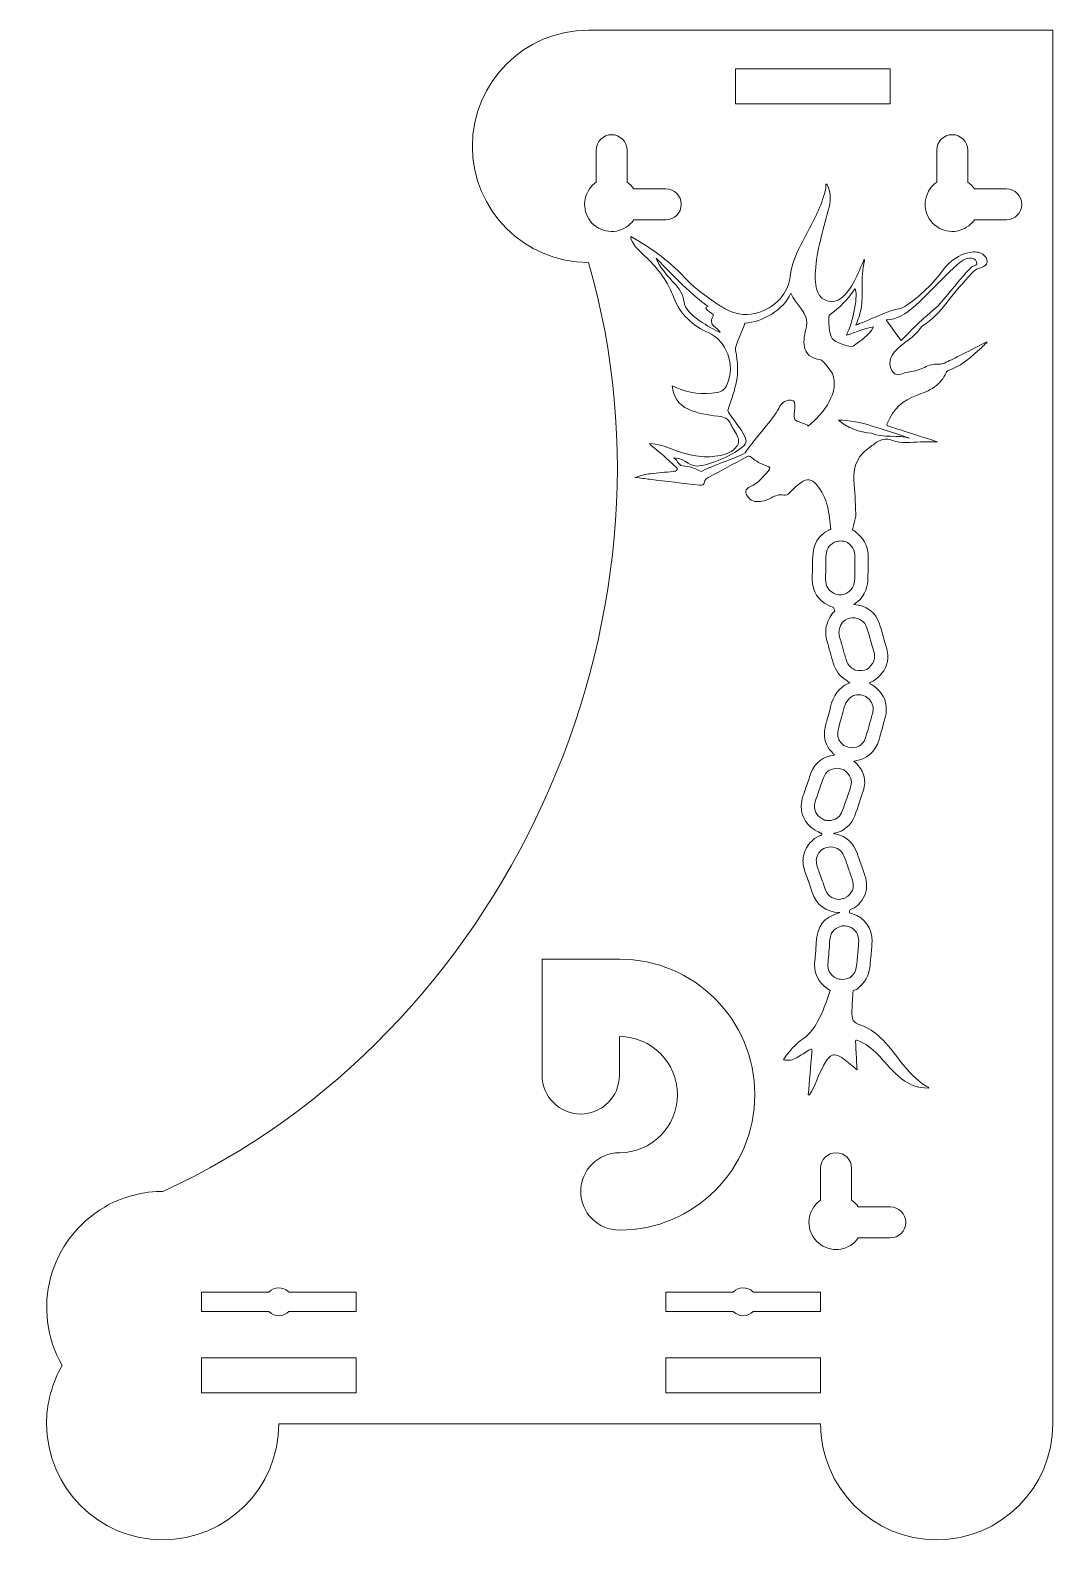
# Model space of a CAD drawing. Header units: inches. Extents: x 239 to 371, y 306 to 500.
import ezdxf

# ---------------------------------------------------------------- set-up
doc = ezdxf.new("R2010")
doc.units = ezdxf.units.IN
doc.header["$MEASUREMENT"] = 0

# ---------------------------------------------------------------- blocks, each defined once
blk = doc.blocks.new('block 2')
at = {"color": 1, "lineweight": 9, "true_color": 0xff0000}
blk.add_open_spline([(370.72, 321.25), (370.72, 313), (364.03, 306.32), (355.78, 306.32), (347.54, 306.32), (340.85, 313), (340.85, 321.25), (340.85, 321.25), (340.85, 321.25), (340.85, 321.25)], degree=3, knots=[0, 0, 0, 0, 1, 1, 1, 2, 2, 2, 3, 3, 3, 3], dxfattribs=at)
blk = doc.blocks.new('block 3')
at = {"color": 1, "lineweight": 9, "true_color": 0xff0000}
blk.add_lwpolyline([(340.85, 321.25), (271.17, 321.25)], dxfattribs=at)
blk = doc.blocks.new('block 4')
at = {"color": 1, "lineweight": 9, "true_color": 0xff0000}
blk.add_open_spline([(271.17, 321.25), (271.17, 313), (264.48, 306.32), (256.24, 306.32), (247.99, 306.32), (241.3, 313), (241.3, 321.25), (241.18, 323.42), (242.11, 326.89), (243.31, 328.72)], degree=3, knots=[0, 0, 0, 0, 1, 1, 1, 2, 2, 2, 3, 3, 3, 3], dxfattribs=at)
blk = doc.blocks.new('block 5')
at = {"color": 1, "lineweight": 9, "true_color": 0xff0000}
blk.add_open_spline([(243.31, 328.72), (239.18, 335.86), (241.63, 344.99), (248.77, 349.11), (250.59, 350.3), (254.06, 351.23), (256.24, 351.11)], degree=3, knots=[0, 0, 0, 0, 1, 1, 1, 2, 2, 2, 2], dxfattribs=at)
blk = doc.blocks.new('block 6')
at = {"color": 1, "lineweight": 9, "true_color": 0xff0000}
blk.add_open_spline([(310.99, 470.57), (324.47, 424.26), (300.12, 371.13), (256.24, 351.11)], degree=3, dxfattribs=at)
blk = doc.blocks.new('block 7')
at = {"color": 1, "lineweight": 9, "true_color": 0xff0000}
blk.add_open_spline([(310.99, 470.57), (302.74, 470.57), (296.06, 477.26), (296.06, 485.5), (296.06, 493.75), (302.74, 500.44), (310.99, 500.44), (310.99, 500.44), (310.99, 500.44), (310.99, 500.44)], degree=3, knots=[0, 0, 0, 0, 1, 1, 1, 2, 2, 2, 3, 3, 3, 3], dxfattribs=at)
blk = doc.blocks.new('block 8')
at = {"color": 1, "lineweight": 9, "true_color": 0xff0000}
blk.add_lwpolyline([(370.72, 500.44), (310.99, 500.44)], dxfattribs=at)
blk = doc.blocks.new('block 9')
at = {"color": 1, "lineweight": 9, "true_color": 0xff0000}
blk.add_lwpolyline([(370.72, 321.25), (370.72, 500.44)], dxfattribs=at)
blk = doc.blocks.new('block 10')
at = {"color": 1, "lineweight": 9, "true_color": 0xff0000}
blk.add_open_spline([(314.97, 346.14), (312.22, 346.14), (309.99, 348.37), (309.99, 351.11), (309.99, 353.86), (312.22, 356.09), (314.97, 356.09), (314.97, 356.09), (314.97, 356.09), (314.97, 356.09)], degree=3, knots=[0, 0, 0, 0, 1, 1, 1, 2, 2, 2, 3, 3, 3, 3], dxfattribs=at)
blk = doc.blocks.new('block 11')
at = {"color": 1, "lineweight": 9, "true_color": 0xff0000}
blk.add_open_spline([(314.97, 380.98), (324.59, 380.98), (332.39, 373.18), (332.39, 363.56), (332.39, 353.94), (324.59, 346.14), (314.97, 346.14), (314.97, 346.14), (314.97, 346.14), (314.97, 346.14)], degree=3, knots=[0, 0, 0, 0, 1, 1, 1, 2, 2, 2, 3, 3, 3, 3], dxfattribs=at)
blk = doc.blocks.new('block 12')
at = {"color": 1, "lineweight": 9, "true_color": 0xff0000}
blk.add_lwpolyline([(314.97, 380.98), (305.02, 380.98)], dxfattribs=at)
blk = doc.blocks.new('block 13')
at = {"color": 1, "lineweight": 9, "true_color": 0xff0000}
blk.add_lwpolyline([(305.02, 380.98), (305.02, 366.05)], dxfattribs=at)
blk = doc.blocks.new('block 14')
at = {"color": 1, "lineweight": 9, "true_color": 0xff0000}
blk.add_open_spline([(314.97, 366.05), (314.97, 363.3), (312.74, 361.07), (309.99, 361.07), (307.24, 361.07), (305.02, 363.3), (305.02, 366.05), (305.02, 366.05), (305.02, 366.05), (305.02, 366.05)], degree=3, knots=[0, 0, 0, 0, 1, 1, 1, 2, 2, 2, 3, 3, 3, 3], dxfattribs=at)
blk = doc.blocks.new('block 15')
at = {"color": 1, "lineweight": 9, "true_color": 0xff0000}
blk.add_lwpolyline([(314.97, 371.02), (314.97, 366.05)], dxfattribs=at)
blk = doc.blocks.new('block 16')
at = {"color": 1, "lineweight": 9, "true_color": 0xff0000}
blk.add_open_spline([(314.97, 371.02), (319.09, 371.02), (322.44, 367.68), (322.44, 363.56), (322.44, 359.43), (319.09, 356.09), (314.97, 356.09), (314.97, 356.09), (314.97, 356.09), (314.97, 356.09)], degree=3, knots=[0, 0, 0, 0, 1, 1, 1, 2, 2, 2, 3, 3, 3, 3], dxfattribs=at)
blk = doc.blocks.new('block 17')
at = {"color": 1, "lineweight": 9, "true_color": 0xff0000}
blk.add_lwpolyline([(281.12, 329.71), (261.21, 329.71)], dxfattribs=at)
blk = doc.blocks.new('block 18')
at = {"color": 1, "lineweight": 9, "true_color": 0xff0000}
blk.add_lwpolyline([(261.21, 329.71), (261.21, 325.23)], dxfattribs=at)
blk = doc.blocks.new('block 19')
at = {"color": 1, "lineweight": 9, "true_color": 0xff0000}
blk.add_lwpolyline([(281.12, 325.23), (261.21, 325.23)], dxfattribs=at)
blk = doc.blocks.new('block 20')
at = {"color": 1, "lineweight": 9, "true_color": 0xff0000}
blk.add_lwpolyline([(281.12, 329.71), (281.12, 325.23)], dxfattribs=at)
blk = doc.blocks.new('block 21')
at = {"color": 1, "lineweight": 9, "true_color": 0xff0000}
blk.add_open_spline([(344.83, 349.99), (345.11, 349.81), (345.53, 349.4), (345.7, 349.12)], degree=3, dxfattribs=at)
blk = doc.blocks.new('block 22')
at = {"color": 1, "lineweight": 9, "true_color": 0xff0000}
blk.add_lwpolyline([(344.83, 349.99), (344.83, 354.1)], dxfattribs=at)
blk = doc.blocks.new('block 23')
at = {"color": 1, "lineweight": 9, "true_color": 0xff0000}
blk.add_open_spline([(340.85, 354.1), (340.85, 355.2), (341.74, 356.09), (342.84, 356.09), (343.94, 356.09), (344.83, 355.2), (344.83, 354.1), (344.83, 354.1), (344.83, 354.1), (344.83, 354.1)], degree=3, knots=[0, 0, 0, 0, 1, 1, 1, 2, 2, 2, 3, 3, 3, 3], dxfattribs=at)
blk = doc.blocks.new('block 24')
at = {"color": 1, "lineweight": 9, "true_color": 0xff0000}
blk.add_lwpolyline([(340.85, 349.99), (340.85, 354.1)], dxfattribs=at)
blk = doc.blocks.new('block 25')
at = {"color": 1, "lineweight": 9, "true_color": 0xff0000}
blk.add_open_spline([(345.7, 345.14), (344.6, 343.56), (342.43, 343.17), (340.85, 344.27), (339.27, 345.37), (338.88, 347.54), (339.98, 349.12), (340.16, 349.4), (340.57, 349.81), (340.85, 349.99)], degree=3, knots=[0, 0, 0, 0, 1, 1, 1, 2, 2, 2, 3, 3, 3, 3], dxfattribs=at)
blk = doc.blocks.new('block 26')
at = {"color": 1, "lineweight": 9, "true_color": 0xff0000}
blk.add_lwpolyline([(345.7, 345.14), (349.81, 345.14)], dxfattribs=at)
blk = doc.blocks.new('block 27')
at = {"color": 1, "lineweight": 9, "true_color": 0xff0000}
blk.add_open_spline([(349.81, 349.12), (350.91, 349.12), (351.8, 348.23), (351.8, 347.13), (351.8, 346.03), (350.91, 345.14), (349.81, 345.14), (349.81, 345.14), (349.81, 345.14), (349.81, 345.14)], degree=3, knots=[0, 0, 0, 0, 1, 1, 1, 2, 2, 2, 3, 3, 3, 3], dxfattribs=at)
blk = doc.blocks.new('block 28')
at = {"color": 1, "lineweight": 9, "true_color": 0xff0000}
blk.add_lwpolyline([(345.7, 349.12), (349.81, 349.12)], dxfattribs=at)
blk = doc.blocks.new('block 29')
at = {"color": 1, "lineweight": 9, "true_color": 0xff0000}
blk.add_lwpolyline([(311.98, 480.9), (311.98, 485.01)], dxfattribs=at)
blk = doc.blocks.new('block 30')
at = {"color": 1, "lineweight": 9, "true_color": 0xff0000}
blk.add_open_spline([(316.83, 476.05), (315.73, 474.47), (313.56, 474.08), (311.98, 475.18), (310.4, 476.28), (310.02, 478.45), (311.12, 480.03), (311.29, 480.31), (311.7, 480.72), (311.98, 480.9)], degree=3, knots=[0, 0, 0, 0, 1, 1, 1, 2, 2, 2, 3, 3, 3, 3], dxfattribs=at)
blk = doc.blocks.new('block 31')
at = {"color": 1, "lineweight": 9, "true_color": 0xff0000}
blk.add_lwpolyline([(316.83, 476.05), (320.94, 476.05)], dxfattribs=at)
blk = doc.blocks.new('block 32')
at = {"color": 1, "lineweight": 9, "true_color": 0xff0000}
blk.add_open_spline([(320.94, 480.03), (322.04, 480.03), (322.93, 479.14), (322.93, 478.04), (322.93, 476.94), (322.04, 476.05), (320.94, 476.05), (320.94, 476.05), (320.94, 476.05), (320.94, 476.05)], degree=3, knots=[0, 0, 0, 0, 1, 1, 1, 2, 2, 2, 3, 3, 3, 3], dxfattribs=at)
blk = doc.blocks.new('block 33')
at = {"color": 1, "lineweight": 9, "true_color": 0xff0000}
blk.add_lwpolyline([(316.83, 480.03), (320.94, 480.03)], dxfattribs=at)
blk = doc.blocks.new('block 34')
at = {"color": 1, "lineweight": 9, "true_color": 0xff0000}
blk.add_open_spline([(315.96, 480.9), (316.25, 480.72), (316.66, 480.31), (316.83, 480.03)], degree=3, dxfattribs=at)
blk = doc.blocks.new('block 35')
at = {"color": 1, "lineweight": 9, "true_color": 0xff0000}
blk.add_lwpolyline([(315.96, 480.9), (315.96, 485.01)], dxfattribs=at)
blk = doc.blocks.new('block 36')
at = {"color": 1, "lineweight": 9, "true_color": 0xff0000}
blk.add_open_spline([(311.98, 485.01), (311.98, 486.1), (312.88, 487), (313.97, 487), (315.07, 487), (315.96, 486.1), (315.96, 485.01), (315.96, 485.01), (315.96, 485.01), (315.96, 485.01)], degree=3, knots=[0, 0, 0, 0, 1, 1, 1, 2, 2, 2, 3, 3, 3, 3], dxfattribs=at)
blk = doc.blocks.new('block 37')
at = {"color": 1, "lineweight": 9, "true_color": 0xff0000}
blk.add_open_spline([(364.74, 480.03), (365.84, 480.03), (366.73, 479.14), (366.73, 478.04), (366.73, 476.94), (365.84, 476.05), (364.74, 476.05), (364.74, 476.05), (364.74, 476.05), (364.74, 476.05)], degree=3, knots=[0, 0, 0, 0, 1, 1, 1, 2, 2, 2, 3, 3, 3, 3], dxfattribs=at)
blk = doc.blocks.new('block 38')
at = {"color": 1, "lineweight": 9, "true_color": 0xff0000}
blk.add_lwpolyline([(360.63, 480.03), (364.74, 480.03)], dxfattribs=at)
blk = doc.blocks.new('block 39')
at = {"color": 1, "lineweight": 9, "true_color": 0xff0000}
blk.add_open_spline([(359.77, 480.9), (360.05, 480.72), (360.46, 480.31), (360.63, 480.03)], degree=3, dxfattribs=at)
blk = doc.blocks.new('block 40')
at = {"color": 1, "lineweight": 9, "true_color": 0xff0000}
blk.add_lwpolyline([(359.77, 480.9), (359.77, 485.01)], dxfattribs=at)
blk = doc.blocks.new('block 41')
at = {"color": 1, "lineweight": 9, "true_color": 0xff0000}
blk.add_open_spline([(355.78, 485.01), (355.78, 486.1), (356.68, 487), (357.78, 487), (358.88, 487), (359.77, 486.1), (359.77, 485.01), (359.77, 485.01), (359.77, 485.01), (359.77, 485.01)], degree=3, knots=[0, 0, 0, 0, 1, 1, 1, 2, 2, 2, 3, 3, 3, 3], dxfattribs=at)
blk = doc.blocks.new('block 42')
at = {"color": 1, "lineweight": 9, "true_color": 0xff0000}
blk.add_lwpolyline([(355.78, 480.9), (355.78, 485.01)], dxfattribs=at)
blk = doc.blocks.new('block 43')
at = {"color": 1, "lineweight": 9, "true_color": 0xff0000}
blk.add_open_spline([(360.63, 476.05), (359.54, 474.47), (357.36, 474.08), (355.78, 475.18), (354.21, 476.28), (353.82, 478.45), (354.92, 480.03), (355.09, 480.31), (355.5, 480.72), (355.78, 480.9)], degree=3, knots=[0, 0, 0, 0, 1, 1, 1, 2, 2, 2, 3, 3, 3, 3], dxfattribs=at)
blk = doc.blocks.new('block 44')
at = {"color": 1, "lineweight": 9, "true_color": 0xff0000}
blk.add_lwpolyline([(360.63, 476.05), (364.74, 476.05)], dxfattribs=at)
blk = doc.blocks.new('block 45')
at = {"color": 1, "lineweight": 9, "true_color": 0xff0000}
blk.add_lwpolyline([(349.81, 495.46), (329.9, 495.46)], dxfattribs=at)
blk = doc.blocks.new('block 46')
at = {"color": 1, "lineweight": 9, "true_color": 0xff0000}
blk.add_lwpolyline([(329.9, 495.46), (329.9, 490.98)], dxfattribs=at)
blk = doc.blocks.new('block 47')
at = {"color": 1, "lineweight": 9, "true_color": 0xff0000}
blk.add_lwpolyline([(349.81, 490.98), (329.9, 490.98)], dxfattribs=at)
blk = doc.blocks.new('block 48')
at = {"color": 1, "lineweight": 9, "true_color": 0xff0000}
blk.add_lwpolyline([(349.81, 495.46), (349.81, 490.98)], dxfattribs=at)
blk = doc.blocks.new('block 49')
at = {"color": 1, "lineweight": 9, "true_color": 0xff0000}
blk.add_open_spline([(269.88, 338.17), (270.57, 338.88), (271.7, 338.91), (272.41, 338.22), (272.42, 338.21), (272.45, 338.18), (272.46, 338.17)], degree=3, knots=[0, 0, 0, 0, 1, 1, 1, 2, 2, 2, 2], dxfattribs=at)
blk = doc.blocks.new('block 50')
at = {"color": 1, "lineweight": 9, "true_color": 0xff0000}
blk.add_lwpolyline([(269.88, 338.17), (261.21, 338.17)], dxfattribs=at)
blk = doc.blocks.new('block 51')
at = {"color": 1, "lineweight": 9, "true_color": 0xff0000}
blk.add_lwpolyline([(261.21, 338.17), (261.21, 335.68)], dxfattribs=at)
blk = doc.blocks.new('block 52')
at = {"color": 1, "lineweight": 9, "true_color": 0xff0000}
blk.add_lwpolyline([(269.88, 335.68), (261.21, 335.68)], dxfattribs=at)
blk = doc.blocks.new('block 53')
at = {"color": 1, "lineweight": 9, "true_color": 0xff0000}
blk.add_open_spline([(272.46, 335.68), (271.77, 334.97), (270.64, 334.95), (269.92, 335.64), (269.91, 335.65), (269.89, 335.67), (269.88, 335.68)], degree=3, knots=[0, 0, 0, 0, 1, 1, 1, 2, 2, 2, 2], dxfattribs=at)
blk = doc.blocks.new('block 54')
at = {"color": 1, "lineweight": 9, "true_color": 0xff0000}
blk.add_lwpolyline([(281.12, 335.68), (272.46, 335.68)], dxfattribs=at)
blk = doc.blocks.new('block 55')
at = {"color": 1, "lineweight": 9, "true_color": 0xff0000}
blk.add_lwpolyline([(281.12, 338.17), (281.12, 335.68)], dxfattribs=at)
blk = doc.blocks.new('block 56')
at = {"color": 1, "lineweight": 9, "true_color": 0xff0000}
blk.add_lwpolyline([(281.12, 338.17), (272.46, 338.17)], dxfattribs=at)
blk = doc.blocks.new('block 57')
at = {"color": 1, "lineweight": 9, "true_color": 0xff0000}
blk.add_open_spline([(329.61, 338.17), (330.29, 338.88), (331.43, 338.91), (332.14, 338.22), (332.15, 338.21), (332.18, 338.18), (332.19, 338.17)], degree=3, knots=[0, 0, 0, 0, 1, 1, 1, 2, 2, 2, 2], dxfattribs=at)
blk = doc.blocks.new('block 58')
at = {"color": 1, "lineweight": 9, "true_color": 0xff0000}
blk.add_lwpolyline([(329.61, 338.17), (320.94, 338.17)], dxfattribs=at)
blk = doc.blocks.new('block 59')
at = {"color": 1, "lineweight": 9, "true_color": 0xff0000}
blk.add_lwpolyline([(320.94, 338.17), (320.94, 335.68)], dxfattribs=at)
blk = doc.blocks.new('block 60')
at = {"color": 1, "lineweight": 9, "true_color": 0xff0000}
blk.add_lwpolyline([(329.61, 335.68), (320.94, 335.68)], dxfattribs=at)
blk = doc.blocks.new('block 61')
at = {"color": 1, "lineweight": 9, "true_color": 0xff0000}
blk.add_open_spline([(332.19, 335.68), (331.5, 334.97), (330.37, 334.95), (329.65, 335.64), (329.64, 335.65), (329.62, 335.67), (329.61, 335.68)], degree=3, knots=[0, 0, 0, 0, 1, 1, 1, 2, 2, 2, 2], dxfattribs=at)
blk = doc.blocks.new('block 62')
at = {"color": 1, "lineweight": 9, "true_color": 0xff0000}
blk.add_lwpolyline([(340.85, 335.68), (332.19, 335.68)], dxfattribs=at)
blk = doc.blocks.new('block 63')
at = {"color": 1, "lineweight": 9, "true_color": 0xff0000}
blk.add_lwpolyline([(340.85, 338.17), (340.85, 335.68)], dxfattribs=at)
blk = doc.blocks.new('block 64')
at = {"color": 1, "lineweight": 9, "true_color": 0xff0000}
blk.add_lwpolyline([(340.85, 338.17), (332.19, 338.17)], dxfattribs=at)
blk = doc.blocks.new('block 65')
at = {"color": 1, "lineweight": 9, "true_color": 0xff0000}
blk.add_lwpolyline([(340.85, 329.71), (340.85, 325.23)], dxfattribs=at)
blk = doc.blocks.new('block 66')
at = {"color": 1, "lineweight": 9, "true_color": 0xff0000}
blk.add_lwpolyline([(320.94, 329.71), (340.85, 329.71)], dxfattribs=at)
blk = doc.blocks.new('block 67')
at = {"color": 1, "lineweight": 9, "true_color": 0xff0000}
blk.add_lwpolyline([(320.94, 329.71), (320.94, 325.23)], dxfattribs=at)
blk = doc.blocks.new('block 68')
at = {"color": 1, "lineweight": 9, "true_color": 0xff0000}
blk.add_lwpolyline([(320.94, 325.23), (340.85, 325.23)], dxfattribs=at)
blk = doc.blocks.new('block 69')
at = {"color": 177, "lineweight": 9, "true_color": 0x2e3191}
for points, knots in [([(341.54, 480.63), (341.59, 480.62), (341.65, 480.62), (341.71, 480.62), (341.7, 480.6), (341.67, 480.57), (341.68, 480.55), (342.25, 479.47), (342.13, 478.37), (341.84, 477.24), (341.18, 474.67), (340.32, 472.14), (340.18, 469.46), (340.13, 468.53), (340.12, 467.6), (340.49, 466.73), (340.98, 465.52), (342.5, 465.15), (343.5, 465.98), (344.21, 466.58), (344.74, 467.31), (345.17, 468.12), (345.66, 469.05), (346.03, 470.03), (346.47, 470.99), (346.55, 470.92), (346.5, 470.87), (346.49, 470.83), (346.22, 469.69), (346.17, 468.55), (346.19, 467.39), (346.21, 466.47), (346.19, 465.54), (346.05, 464.62), (345.93, 463.93), (345.69, 463.27), (345.4, 462.52), (346.02, 462.77), (346.55, 462.97), (347.07, 463.19), (348.31, 463.72), (349.52, 464.32), (350.85, 464.59), (351.25, 464.67), (351.63, 464.84), (351.96, 465.08), (353.76, 466.34), (355.32, 467.85), (356.62, 469.62), (357.49, 470.82), (358.64, 471.6), (360.12, 471.87), (360.67, 471.97), (361.23, 471.96), (361.71, 471.62), (362.06, 471.38), (362.31, 471.06), (362.27, 470.62), (362.23, 470.21), (361.87, 470.06), (361.54, 469.93), (361.45, 469.89), (361.35, 469.86), (361.26, 469.83), (360.88, 469.72), (360.56, 469.51), (360.31, 469.21), (359.24, 467.97), (358.11, 466.79), (357.12, 465.48), (356.23, 464.29), (355.24, 463.19), (353.95, 462.41), (353.89, 462.37), (353.83, 462.32), (353.79, 462.26), (353.27, 461.42), (352.47, 460.86), (351.7, 460.28), (351.17, 459.87), (350.63, 459.46), (350.23, 458.92), (349.72, 458.22), (349.6, 457.47), (350.03, 456.68), (350.31, 456.17), (350.64, 456.03), (351.2, 456.21), (351.48, 456.29), (351.76, 456.45), (352.05, 456.47), (352.75, 456.5), (353.38, 456.73), (354.01, 456.99), (354.58, 457.23), (355.16, 457.54), (355.76, 457.49), (356.5, 457.42), (357.07, 457.76), (357.67, 458.06), (358.16, 458.29), (358.64, 458.54), (359.12, 458.78), (360.17, 459.31), (361.21, 459.84), (362.26, 460.37), (361.9, 459.93), (361.49, 459.56), (361.09, 459.19), (359.95, 458.16), (358.77, 457.17), (357.26, 456.68), (357.1, 456.63), (357.05, 456.52), (357, 456.39), (356.67, 455.64), (356.16, 455.04), (355.5, 454.56), (354.8, 454.05), (354, 453.77), (353.2, 453.48), (351.43, 452.86), (350.17, 451.67), (349.44, 449.93), (349.33, 449.68), (349.35, 449.58), (349.64, 449.5), (350.96, 449.1), (352.27, 448.67), (353.58, 448.25), (354.35, 448), (355.12, 447.76), (355.89, 447.51), (355.15, 447.47), (354.42, 447.5), (353.7, 447.49), (352.49, 447.47), (351.24, 447.27), (350.1, 447.69), (349.15, 448.04), (348.49, 447.8), (347.79, 447.25), (347.65, 447.14), (347.49, 447.04), (347.34, 446.94), (345.77, 445.9), (344.98, 444.46), (345.13, 442.57), (345.25, 441.14), (345.31, 439.7), (345.38, 438.27), (345.39, 438.04), (345.38, 437.83), (345.31, 437.6), (345.18, 437.12), (345.06, 436.64), (344.94, 436.17), (344.98, 436.15), (345.03, 436.13), (345.07, 436.11), (345.07, 436.11), (345.22, 436.05), (345.22, 436.05), (345.22, 436.05), (345.34, 435.93), (345.34, 435.93), (345.36, 435.9), (345.38, 435.88), (345.41, 435.85), (345.41, 435.85), (345.41, 435.85), (345.41, 435.85), (346.35, 435.16), (346.87, 434.25), (346.95, 433.15), (346.98, 432.77), (346.98, 432.38), (346.98, 431.86), (346.97, 431.66), (346.96, 431.46), (346.96, 431.26), (346.95, 430.88), (346.94, 430.5), (346.94, 430.12), (346.94, 430.06), (346.95, 429.99), (346.94, 429.93), (346.92, 428.47), (346.28, 427.31), (345.11, 426.58), (346.66, 426.54), (347.98, 425.56), (348.43, 424.09), (348.7, 423.25), (348.94, 422.38), (349.17, 421.55), (349.17, 421.55), (349.36, 420.89), (349.36, 420.89), (349.46, 420.54), (349.51, 420.2), (349.5, 419.85), (349.5, 419.66), (349.48, 419.47), (349.44, 419.27), (349.21, 418.01), (348.35, 417.27), (347.73, 416.81), (347.73, 416.81), (347.67, 416.77), (347.67, 416.77), (347.67, 416.77), (347.6, 416.74), (347.6, 416.74), (347.46, 416.67), (347.33, 416.61), (347.19, 416.57), (347.19, 416.51), (347.18, 416.45), (347.17, 416.39), (347.24, 416.37), (347.32, 416.34), (347.39, 416.31), (347.39, 416.31), (347.47, 416.27), (347.47, 416.27), (347.47, 416.27), (347.61, 416.17), (347.61, 416.17), (347.65, 416.13), (347.69, 416.1), (347.73, 416.07), (348.77, 415.33), (349.33, 414.27), (349.3, 413.08), (349.3, 412.76), (349.25, 412.45), (349.17, 412.12), (348.87, 410.99), (348.61, 410.08), (348.36, 409.23), (347.87, 407.57), (346.78, 406.64), (345.14, 406.46), (346.05, 405.68), (346.54, 404.7), (346.52, 403.65), (346.51, 403.3), (346.45, 402.94), (346.33, 402.59), (346.02, 401.63), (345.64, 400.52), (345.24, 399.42), (344.79, 398.21), (343.89, 397.43), (342.64, 397.17), (342.6, 397.16), (342.57, 397.16), (342.54, 397.15), (342.54, 397.13), (342.54, 397.12), (342.54, 397.1), (342.64, 397.09), (342.73, 397.07), (342.83, 397.04), (344.17, 396.78), (345.1, 395.93), (345.58, 394.51), (345.72, 394.1), (345.87, 393.69), (346.01, 393.29), (346.19, 392.78), (346.38, 392.25), (346.55, 391.73), (346.7, 391.29), (346.78, 390.85), (346.77, 390.42), (346.75, 389.52), (346.39, 388.7), (345.68, 387.97), (345.54, 387.83), (345.4, 387.73), (345.29, 387.66), (345.26, 387.64), (345.22, 387.61), (345.2, 387.59), (345.2, 387.59), (344.64, 387.35), (344.64, 387.35), (344.64, 387.35), (344.56, 387.18), (344.56, 387.18), (344.57, 387.09), (344.58, 387), (344.59, 386.9), (344.71, 386.88), (344.84, 386.85), (344.97, 386.81), (346.51, 386.32), (347.49, 384.94), (347.46, 383.29), (347.46, 383.29), (347.46, 383.25), (347.46, 383.25), (347.44, 382.58), (347.37, 381.91), (347.31, 381.26), (347.29, 381.09), (347.27, 380.91), (347.25, 380.74), (347.25, 380.74), (347.24, 380.54), (347.24, 380.54), (347.16, 379.68), (347.07, 378.61), (346.21, 377.76), (346.08, 377.64), (345.95, 377.52), (345.82, 377.4), (345.82, 377.4), (345.5, 377.09), (345.5, 377.09), (345.5, 377.09), (345.16, 376.99), (345.16, 376.99), (345.11, 376.97), (345.07, 376.95), (345.02, 376.94), (344.97, 376.08), (344.9, 375.22), (344.88, 374.35), (344.85, 373.21), (344.99, 372.82), (346.02, 372.48), (346.98, 372.17), (347.79, 371.6), (348.53, 370.91), (349.5, 370), (350.28, 368.93), (351.09, 367.88), (352.08, 366.63), (353.12, 365.42), (354.52, 364.59), (354.6, 364.54), (354.75, 364.54), (354.76, 364.39), (353.23, 364.39), (351.93, 364.95), (350.81, 365.96), (349.86, 366.82), (349.07, 367.84), (348.17, 368.75), (347.43, 369.49), (346.63, 370.14), (345.64, 370.53), (345.38, 370.64), (345.32, 370.58), (345.34, 370.31), (345.37, 369.99), (345.38, 369.66), (345.39, 369.34), (345.44, 368.5), (345.49, 367.66), (345.54, 366.74), (345.34, 366.91), (345.21, 367.01), (345.08, 367.12), (344.51, 367.6), (343.97, 368.1), (343.32, 368.46), (342.65, 368.84), (342.22, 368.75), (341.76, 368.15), (341.57, 367.89), (341.4, 367.61), (341.24, 367.32), (340.54, 366.1), (340.16, 364.72), (339.44, 363.52), (339.38, 363.52), (339.32, 363.52), (339.26, 363.52), (339.42, 365.36), (339.57, 367.2), (339.71, 369.05), (339.72, 369.16), (339.81, 369.32), (339.68, 369.39), (339.56, 369.46), (339.44, 369.34), (339.33, 369.28), (338.81, 368.95), (338.3, 368.61), (337.78, 368.3), (337.26, 367.99), (336.7, 367.91), (336.08, 368.04), (336.75, 369.16), (337.62, 370.06), (338.65, 370.79), (339.45, 371.36), (340.02, 372.1), (340.47, 372.95), (341.16, 374.23), (341.65, 375.58), (342.06, 376.96), (342.06, 376.96), (342.1, 376.97), (342.1, 376.97), (342.1, 376.97), (341.72, 377.17), (341.72, 377.17), (341.69, 377.2), (341.66, 377.23), (341.63, 377.26), (341.61, 377.27), (341.59, 377.29), (341.58, 377.31), (340.58, 378.04), (340.06, 379.06), (340.08, 380.25), (340.08, 380.31), (340.08, 380.37), (340.08, 380.43), (340.11, 380.85), (340.15, 381.28), (340.19, 381.68), (340.23, 382.16), (340.27, 382.65), (340.29, 383.13), (340.4, 385.23), (341.25, 386.33), (343.22, 386.93), (343.22, 386.93), (343.33, 386.96), (343.33, 386.96), (343.33, 386.96), (343.28, 386.96), (343.28, 386.96), (341.45, 387.05), (340.32, 387.92), (339.73, 389.67), (339.47, 390.43), (339.24, 391.09), (339.02, 391.69), (338.8, 392.27), (338.57, 392.94), (338.58, 393.68), (338.59, 393.86), (338.61, 394.04), (338.64, 394.21), (338.83, 395.26), (339.43, 396.1), (340.44, 396.72), (340.44, 396.72), (340.52, 396.77), (340.52, 396.77), (340.52, 396.77), (340.61, 396.8), (340.61, 396.8), (340.72, 396.84), (340.84, 396.89), (340.98, 396.92), (340.99, 397.01), (341, 397.09), (341, 397.17), (341, 397.17), (340.83, 397.18), (340.83, 397.18), (340.83, 397.18), (340.65, 397.29), (340.65, 397.29), (340.63, 397.3), (340.6, 397.32), (340.57, 397.34), (340.56, 397.34), (340.55, 397.35), (340.55, 397.36), (339.15, 397.99), (338.33, 399.23), (338.36, 400.69), (338.37, 401.1), (338.44, 401.52), (338.58, 401.94), (338.71, 402.3), (338.84, 402.67), (338.96, 403.04), (339.17, 403.64), (339.38, 404.26), (339.6, 404.88), (340.08, 406.22), (341.23, 407.1), (342.64, 407.22), (342.62, 407.24), (342.6, 407.26), (342.58, 407.28), (342.54, 407.33), (342.5, 407.38), (342.45, 407.43), (341.7, 408.15), (341.32, 409.01), (341.34, 409.98), (341.34, 410.16), (341.36, 410.35), (341.39, 410.53), (341.49, 411.12), (341.65, 411.68), (341.81, 412.22), (341.93, 412.62), (342.04, 413.01), (342.13, 413.41), (342.44, 414.87), (343.18, 415.86), (344.38, 416.44), (344.38, 416.44), (344.48, 416.48), (344.48, 416.48), (344.54, 416.5), (344.6, 416.51), (344.66, 416.53), (344.66, 416.53), (344.52, 416.55), (344.52, 416.55), (344.52, 416.55), (344.36, 416.69), (344.36, 416.69), (344.32, 416.72), (344.28, 416.75), (344.25, 416.79), (344.23, 416.8), (344.22, 416.81), (344.21, 416.82), (343.34, 417.3), (342.76, 418.06), (342.48, 419.07), (342.41, 419.32), (342.33, 419.57), (342.26, 419.81), (342.13, 420.27), (341.99, 420.74), (341.86, 421.22), (341.83, 421.33), (341.8, 421.45), (341.76, 421.57), (341.67, 421.88), (341.56, 422.23), (341.52, 422.63), (341.5, 422.77), (341.5, 422.92), (341.5, 423.06), (341.52, 424.05), (341.96, 424.84), (342.29, 425.35), (342.29, 425.35), (342.36, 425.46), (342.36, 425.46), (342.36, 425.46), (342.46, 425.54), (342.46, 425.54), (342.53, 425.59), (342.6, 425.65), (342.67, 425.71), (342.61, 425.88), (342.55, 426.05), (342.5, 426.22), (342.27, 426.28), (342.06, 426.37), (341.84, 426.48), (340.51, 427.11), (339.8, 428.25), (339.78, 429.78), (339.78, 430.07), (339.78, 430.37), (339.79, 430.74), (339.79, 430.98), (339.8, 431.22), (339.81, 431.46), (339.82, 431.86), (339.82, 432.25), (339.83, 432.65), (339.83, 432.65), (339.83, 432.72), (339.83, 432.72), (339.86, 434.29), (340.57, 435.48), (341.9, 436.15), (341.9, 436.15), (341.96, 436.17), (341.96, 436.17), (342.03, 436.2), (342.1, 436.23), (342.17, 436.25), (342.06, 437.25), (341.97, 438.24), (341.73, 439.22), (341.48, 440.26), (341.01, 441.19), (340.32, 442), (339.7, 442.73), (339.1, 442.81), (338.33, 442.29), (338.1, 442.13), (337.89, 441.93), (337.68, 441.74), (337.38, 441.48), (337.1, 441.19), (336.81, 440.92), (336.62, 440.74), (336.38, 440.6), (336.12, 440.65), (335.53, 440.78), (335.03, 440.57), (334.53, 440.32), (334.13, 440.12), (333.74, 439.93), (333.29, 439.86), (332.66, 439.75), (332.04, 439.79), (331.57, 440.33), (331.04, 440.92), (331.1, 441.44), (331.82, 441.74), (332.81, 442.17), (333.44, 442.97), (334.1, 443.74), (334.42, 444.11), (334.38, 444.24), (333.91, 444.4), (333.2, 444.66), (332.52, 444.99), (331.97, 445.51), (331.74, 445.73), (331.58, 445.7), (331.35, 445.57), (329.7, 444.68), (328.05, 443.79), (326.39, 442.92), (326.13, 442.78), (325.95, 442.62), (325.9, 442.33), (325.85, 441.98), (325.65, 441.87), (325.3, 441.92), (323.17, 442.18), (321.04, 442.43), (318.9, 442.69), (318.3, 442.76), (317.7, 442.84), (316.97, 442.93), (317.7, 443.19), (318.31, 443.33), (318.95, 443.4), (319.92, 443.51), (320.9, 443.59), (321.88, 443.7), (322.07, 443.72), (322.31, 443.74), (322.39, 443.94), (322.47, 444.14), (322.23, 444.25), (322.11, 444.37), (321.17, 445.35), (320.09, 446.16), (319.07, 447.05), (319, 447.12), (318.87, 447.16), (318.88, 447.29), (319.89, 447.22), (320.84, 446.93), (321.76, 446.56), (323.53, 445.85), (325.34, 445.42), (327.26, 445.64), (328.25, 445.76), (329.18, 446), (329.92, 446.74), (330.31, 447.12), (330.39, 447.56), (330.22, 448.07), (330.01, 448.68), (329.55, 449.16), (329.31, 449.75), (328.98, 450.54), (328.41, 450.72), (327.64, 450.8), (326.34, 450.93), (325.05, 451.16), (323.84, 451.69), (322.53, 452.25), (321.94, 453.31), (321.74, 454.7), (321.9, 454.62), (322.01, 454.57), (322.13, 454.52), (323.87, 453.78), (325.67, 453.5), (327.55, 453.85), (328.16, 453.96), (328.58, 454.31), (328.84, 454.9), (329.96, 457.42), (328.7, 460.52), (326.47, 461.51), (324.42, 462.42), (322.8, 463.87), (321.98, 466.02), (321.22, 468.04), (319.99, 469.73), (318.46, 471.2), (317.68, 471.94), (316.82, 472.58), (316.44, 473.64), (316.44, 473.72), (316.44, 473.81), (316.45, 473.89), (319.17, 472.37), (321.64, 470.55), (323.76, 468.22), (324.78, 467.11), (326.1, 466.29), (327.32, 465.38), (327.77, 465.05), (328.26, 464.79), (328.74, 464.52), (331.58, 462.99), (334.56, 464.45), (335.91, 466.24), (336.47, 467), (336.82, 467.8), (336.93, 468.76), (337.11, 470.39), (337.81, 471.86), (338.55, 473.31), (339.45, 475.08), (340.49, 476.78), (341.11, 478.68), (341.32, 479.32), (341.54, 479.95), (341.54, 480.63)], [0, 0, 0, 0, 1, 1, 1, 2, 2, 2, 3, 3, 3, 4, 4, 4, 5, 5, 5, 6, 6, 6, 7, 7, 7, 8, 8, 8, 9, 9, 9, 10, 10, 10, 11, 11, 11, 12, 12, 12, 13, 13, 13, 14, 14, 14, 15, 15, 15, 16, 16, 16, 17, 17, 17, 18, 18, 18, 19, 19, 19, 20, 20, 20, 21, 21, 21, 22, 22, 22, 23, 23, 23, 24, 24, 24, 25, 25, 25, 26, 26, 26, 27, 27, 27, 28, 28, 28, 29, 29, 29, 30, 30, 30, 31, 31, 31, 32, 32, 32, 33, 33, 33, 34, 34, 34, 35, 35, 35, 36, 36, 36, 37, 37, 37, 38, 38, 38, 39, 39, 39, 40, 40, 40, 41, 41, 41, 42, 42, 42, 43, 43, 43, 44, 44, 44, 45, 45, 45, 46, 46, 46, 47, 47, 47, 48, 48, 48, 49, 49, 49, 50, 50, 50, 51, 51, 51, 52, 52, 52, 53, 53, 53, 54, 54, 54, 55, 55, 55, 56, 56, 56, 57, 57, 57, 58, 58, 58, 59, 59, 59, 60, 60, 60, 61, 61, 61, 62, 62, 62, 63, 63, 63, 64, 64, 64, 65, 65, 65, 66, 66, 66, 67, 67, 67, 68, 68, 68, 69, 69, 69, 70, 70, 70, 71, 71, 71, 72, 72, 72, 73, 73, 73, 74, 74, 74, 75, 75, 75, 76, 76, 76, 77, 77, 77, 78, 78, 78, 79, 79, 79, 80, 80, 80, 81, 81, 81, 82, 82, 82, 83, 83, 83, 84, 84, 84, 85, 85, 85, 86, 86, 86, 87, 87, 87, 88, 88, 88, 89, 89, 89, 90, 90, 90, 91, 91, 91, 92, 92, 92, 93, 93, 93, 94, 94, 94, 95, 95, 95, 96, 96, 96, 97, 97, 97, 98, 98, 98, 99, 99, 99, 100, 100, 100, 101, 101, 101, 102, 102, 102, 103, 103, 103, 104, 104, 104, 105, 105, 105, 106, 106, 106, 107, 107, 107, 108, 108, 108, 109, 109, 109, 110, 110, 110, 111, 111, 111, 112, 112, 112, 113, 113, 113, 114, 114, 114, 115, 115, 115, 116, 116, 116, 117, 117, 117, 118, 118, 118, 119, 119, 119, 120, 120, 120, 121, 121, 121, 122, 122, 122, 123, 123, 123, 124, 124, 124, 125, 125, 125, 126, 126, 126, 127, 127, 127, 128, 128, 128, 129, 129, 129, 130, 130, 130, 131, 131, 131, 132, 132, 132, 133, 133, 133, 134, 134, 134, 135, 135, 135, 136, 136, 136, 137, 137, 137, 138, 138, 138, 139, 139, 139, 140, 140, 140, 141, 141, 141, 142, 142, 142, 143, 143, 143, 144, 144, 144, 145, 145, 145, 146, 146, 146, 147, 147, 147, 148, 148, 148, 149, 149, 149, 150, 150, 150, 151, 151, 151, 152, 152, 152, 153, 153, 153, 154, 154, 154, 155, 155, 155, 156, 156, 156, 157, 157, 157, 158, 158, 158, 159, 159, 159, 160, 160, 160, 161, 161, 161, 162, 162, 162, 163, 163, 163, 164, 164, 164, 165, 165, 165, 166, 166, 166, 167, 167, 167, 168, 168, 168, 169, 169, 169, 170, 170, 170, 171, 171, 171, 172, 172, 172, 173, 173, 173, 174, 174, 174, 175, 175, 175, 176, 176, 176, 177, 177, 177, 178, 178, 178, 179, 179, 179, 180, 180, 180, 181, 181, 181, 182, 182, 182, 183, 183, 183, 184, 184, 184, 185, 185, 185, 186, 186, 186, 187, 187, 187, 188, 188, 188, 189, 189, 189, 190, 190, 190, 191, 191, 191, 192, 192, 192, 193, 193, 193, 194, 194, 194, 195, 195, 195, 196, 196, 196, 197, 197, 197, 198, 198, 198, 199, 199, 199, 200, 200, 200, 201, 201, 201, 202, 202, 202, 203, 203, 203, 204, 204, 204, 205, 205, 205, 206, 206, 206, 207, 207, 207, 208, 208, 208, 209, 209, 209, 210, 210, 210, 211, 211, 211, 212, 212, 212, 213, 213, 213, 214, 214, 214, 215, 215, 215, 216, 216, 216, 217, 217, 217, 218, 218, 218, 219, 219, 219, 220, 220, 220, 221, 221, 221, 222, 222, 222, 223, 223, 223, 224, 224, 224, 225, 225, 225, 226, 226, 226, 227, 227, 227, 228, 228, 228, 229, 229, 229, 230, 230, 230, 231, 231, 231, 232, 232, 232, 233, 233, 233, 234, 234, 234, 235, 235, 235, 236, 236, 236, 237, 237, 237, 238, 238, 238, 239, 239, 239, 240, 240, 240, 241, 241, 241, 242, 242, 242, 243, 243, 243, 244, 244, 244, 245, 245, 245, 246, 246, 246, 246]), ([(327.92, 461.57), (326.74, 462.08), (323.46, 463.9), (323.29, 465.48), (323.18, 466.53), (322.66, 467.22), (321.96, 467.96), (321.61, 468.34), (319.86, 470.26), (319.69, 471.14), (322.23, 468.45), (325.26, 465.55), (326.37, 464.96), (325.93, 464.81), (326.06, 464.61), (326.32, 464.4), (326.59, 464.17), (327.19, 463.93), (327.02, 463.66), (326.25, 462.45), (327.64, 462.26), (327.92, 461.57)], [0, 0, 0, 0, 1, 1, 1, 2, 2, 2, 3, 3, 3, 4, 4, 4, 5, 5, 5, 6, 6, 6, 7, 7, 7, 7]), ([(349.27, 463.17), (352.11, 463.29), (353.61, 465.79), (358.06, 469.95), (358.65, 470.49), (359.18, 471.02), (359.99, 471.12), (360.37, 471.17), (360.77, 471.01), (360.91, 470.67), (361.08, 470.26), (360.62, 470.13), (360.37, 470.04), (359.97, 469.92), (356.18, 465.18), (355.92, 464.95), (354.52, 463.74), (353.3, 462.76), (351.23, 460.53), (350.85, 460.95), (349.64, 462.75), (349.27, 463.17)], [0, 0, 0, 0, 1, 1, 1, 2, 2, 2, 3, 3, 3, 4, 4, 4, 5, 5, 5, 6, 6, 6, 7, 7, 7, 7]), ([(337.02, 466.6), (337.53, 465.33), (339.48, 463.85), (339.03, 462.27), (338.59, 460.71), (338.18, 458.34), (340.89, 458.05), (341.12, 458.03), (342.26, 456.51), (342.36, 456.27), (343.29, 453.99), (341.43, 451.29), (339.25, 449.53), (339.12, 449.82), (337.65, 450.12), (337.52, 450.37), (337.15, 451.05), (338.07, 452.85), (337.05, 452.88), (336.1, 452.92), (335.74, 452.31), (335.29, 451.52), (334.52, 450.13), (331.96, 447.44), (331.15, 446.07), (329.56, 445.22), (327.11, 444.55), (325.52, 443.7), (324.27, 444.22), (324.33, 444.32), (322.89, 444.44), (322.08, 445.13), (322.79, 444.76), (321.97, 445.45), (323.91, 445.32), (323.72, 444.13), (325.53, 444.44), (327.14, 444.72), (330.23, 446.07), (331.15, 447.19), (331.84, 448.03), (329.34, 450.49), (328.9, 451.54), (329.91, 454.49), (330.57, 456.03), (329.9, 459.28), (329.78, 459.89), (330.98, 462.11), (331.1, 462.77), (333.4, 462.9), (336.08, 464.48), (337.02, 466.6)], [0, 0, 0, 0, 1, 1, 1, 2, 2, 2, 3, 3, 3, 4, 4, 4, 5, 5, 5, 6, 6, 6, 7, 7, 7, 8, 8, 8, 9, 9, 9, 10, 10, 10, 11, 11, 11, 12, 12, 12, 13, 13, 13, 14, 14, 14, 15, 15, 15, 16, 16, 16, 17, 17, 17, 17]), ([(345.26, 467.17), (345.75, 466.64), (345.05, 462.9), (344.16, 461.2), (345.37, 461.62), (346.71, 462.15), (347.66, 462.27), (347.08, 461.23), (345.94, 460.41), (345.03, 459.82), (344.61, 459.55), (342.64, 460.37), (342.34, 460.79), (341.9, 461.4), (341.83, 463.09), (341.94, 463.81), (343.17, 464.6), (344.56, 466.03), (345.26, 467.17)], [0, 0, 0, 0, 1, 1, 1, 2, 2, 2, 3, 3, 3, 4, 4, 4, 5, 5, 5, 6, 6, 6, 6]), ([(343.14, 450.3), (344.46, 450.25), (346.11, 450.04), (347.37, 449.58), (348.67, 449.16), (351, 448.39), (352.29, 447.98), (350.99, 448.42), (348.73, 447.99), (347.41, 448.6), (345.91, 448.74), (344.19, 449.29), (343.14, 450.3)], [0, 0, 0, 0, 1, 1, 1, 2, 2, 2, 3, 3, 3, 4, 4, 4, 4]), ([(344.23, 434.61), (344.28, 434.57), (344.32, 434.53), (344.38, 434.49), (344.93, 434.09), (345.2, 433.64), (345.24, 433.02), (345.27, 432.7), (345.27, 432.35), (345.26, 431.89), (345.26, 431.7), (345.26, 431.51), (345.25, 431.31), (345.24, 431.11), (345.24, 430.91), (345.23, 430.71), (345.23, 430.51), (345.23, 430.3), (345.23, 430.09), (345.23, 430.05), (345.23, 430.01), (345.23, 429.96), (345.22, 429.03), (344.88, 428.42), (344.14, 427.99), (343.51, 427.77), (343.06, 427.77), (342.64, 428), (342.64, 428), (342.59, 428.02), (342.59, 428.02), (341.84, 428.37), (341.5, 428.92), (341.49, 429.8), (341.49, 430.07), (341.49, 430.36), (341.5, 430.71), (341.5, 430.94), (341.51, 431.18), (341.51, 431.42), (341.52, 431.83), (341.54, 432.23), (341.53, 432.64), (341.53, 432.64), (341.54, 432.69), (341.54, 432.69), (341.55, 433.63), (341.9, 434.22), (342.64, 434.6), (343.16, 434.81), (343.69, 434.81), (344.23, 434.61)], [0, 0, 0, 0, 1, 1, 1, 2, 2, 2, 3, 3, 3, 4, 4, 4, 5, 5, 5, 6, 6, 6, 7, 7, 7, 8, 8, 8, 9, 9, 9, 10, 10, 10, 11, 11, 11, 12, 12, 12, 13, 13, 13, 14, 14, 14, 15, 15, 15, 16, 16, 16, 17, 17, 17, 17]), ([(344.91, 424.87), (345.81, 424.91), (346.55, 424.4), (346.8, 423.59), (347.06, 422.76), (347.3, 421.91), (347.53, 421.08), (347.53, 421.08), (347.72, 420.42), (347.72, 420.42), (347.8, 420.13), (347.81, 419.87), (347.76, 419.59), (347.67, 419.09), (347.37, 418.69), (346.79, 418.24), (346.39, 418.07), (345.94, 418.04), (345.29, 418.15), (345.22, 418.2), (345.14, 418.26), (345.04, 418.31), (344.58, 418.57), (344.28, 418.96), (344.12, 419.54), (344.05, 419.79), (343.97, 420.04), (343.9, 420.29), (343.77, 420.74), (343.64, 421.2), (343.51, 421.66), (343.48, 421.79), (343.44, 421.93), (343.4, 422.06), (343.32, 422.33), (343.25, 422.58), (343.22, 422.81), (343.17, 423.28), (343.3, 423.73), (343.65, 424.31), (344.14, 424.69), (344.51, 424.86), (344.91, 424.87)], [0, 0, 0, 0, 1, 1, 1, 2, 2, 2, 3, 3, 3, 4, 4, 4, 5, 5, 5, 6, 6, 6, 7, 7, 7, 8, 8, 8, 9, 9, 9, 10, 10, 10, 11, 11, 11, 12, 12, 12, 13, 13, 13, 14, 14, 14, 14]), ([(346.59, 414.79), (346.64, 414.75), (346.69, 414.72), (346.74, 414.68), (347.32, 414.27), (347.61, 413.74), (347.6, 413.11), (347.59, 412.93), (347.56, 412.75), (347.52, 412.57), (347.22, 411.45), (346.97, 410.54), (346.72, 409.72), (346.4, 408.65), (345.85, 408.2), (344.76, 408.14), (344.46, 408.21), (344.16, 408.32), (343.82, 408.47), (343.76, 408.53), (343.7, 408.59), (343.64, 408.66), (343.14, 409.13), (342.97, 409.63), (343.08, 410.24), (343.16, 410.74), (343.3, 411.22), (343.45, 411.74), (343.58, 412.16), (343.71, 412.59), (343.8, 413.04), (344, 413.96), (344.39, 414.53), (345.07, 414.87), (345.59, 415.03), (346.08, 415), (346.59, 414.79)], [0, 0, 0, 0, 1, 1, 1, 2, 2, 2, 3, 3, 3, 4, 4, 4, 5, 5, 5, 6, 6, 6, 7, 7, 7, 8, 8, 8, 9, 9, 9, 10, 10, 10, 11, 11, 11, 12, 12, 12, 12]), ([(342.98, 405.53), (343.22, 405.54), (343.49, 405.44), (343.81, 405.33), (343.81, 405.33), (343.82, 405.33), (343.82, 405.33), (344.68, 404.7), (344.99, 403.96), (344.71, 403.13), (344.4, 402.18), (344.03, 401.09), (343.64, 400.02), (343.39, 399.35), (342.96, 398.97), (342.28, 398.85), (342.28, 398.85), (342.2, 398.82), (342.2, 398.82), (342.04, 398.78), (341.83, 398.8), (341.58, 398.83), (341.51, 398.84), (341.43, 398.85), (341.36, 398.86), (341.33, 398.88), (341.3, 398.89), (341.26, 398.91), (340.49, 399.25), (340.05, 399.89), (340.07, 400.66), (340.07, 400.89), (340.11, 401.13), (340.2, 401.38), (340.33, 401.74), (340.45, 402.11), (340.58, 402.48), (340.78, 403.08), (341, 403.7), (341.21, 404.3), (341.49, 405.07), (342.13, 405.51), (342.96, 405.52), (342.96, 405.52), (342.98, 405.53), (342.98, 405.53)], [0, 0, 0, 0, 1, 1, 1, 2, 2, 2, 3, 3, 3, 4, 4, 4, 5, 5, 5, 6, 6, 6, 7, 7, 7, 8, 8, 8, 9, 9, 9, 10, 10, 10, 11, 11, 11, 12, 12, 12, 13, 13, 13, 14, 14, 14, 15, 15, 15, 15]), ([(342.43, 395.39), (342.43, 395.39), (342.48, 395.38), (342.48, 395.38), (343.22, 395.23), (343.68, 394.8), (343.97, 393.96), (344.11, 393.54), (344.26, 393.13), (344.4, 392.71), (344.58, 392.22), (344.76, 391.7), (344.93, 391.19), (345.2, 390.41), (345.05, 389.77), (344.45, 389.16), (344.44, 389.14), (344.38, 389.11), (344.34, 389.08), (344.25, 389.02), (344.15, 388.95), (344.03, 388.85), (343.87, 388.82), (343.73, 388.78), (343.59, 388.74), (343.49, 388.72), (343.38, 388.69), (343.3, 388.67), (342.22, 388.74), (341.71, 389.15), (341.35, 390.22), (341.09, 391), (340.85, 391.68), (340.62, 392.29), (340.42, 392.83), (340.23, 393.41), (340.32, 393.91), (340.42, 394.45), (340.72, 394.86), (341.26, 395.22), (341.72, 395.38), (342.08, 395.48), (342.43, 395.39)], [0, 0, 0, 0, 1, 1, 1, 2, 2, 2, 3, 3, 3, 4, 4, 4, 5, 5, 5, 6, 6, 6, 7, 7, 7, 8, 8, 8, 9, 9, 9, 10, 10, 10, 11, 11, 11, 12, 12, 12, 13, 13, 13, 14, 14, 14, 14]), ([(343.76, 385.25), (344.02, 385.25), (344.25, 385.25), (344.42, 385.19), (344.42, 385.19), (344.44, 385.18), (344.44, 385.18), (345.42, 384.87), (345.76, 384.02), (345.75, 383.33), (345.75, 383.33), (345.75, 383.3), (345.75, 383.3), (345.73, 382.69), (345.67, 382.08), (345.6, 381.43), (345.59, 381.25), (345.57, 381.07), (345.55, 380.9), (345.55, 380.9), (345.54, 380.7), (345.54, 380.7), (345.46, 379.88), (345.4, 379.37), (345.01, 378.98), (344.89, 378.87), (344.77, 378.75), (344.65, 378.64), (344.65, 378.64), (344.61, 378.6), (344.61, 378.6), (344.16, 378.46), (343.77, 378.34), (343.39, 378.39), (343.31, 378.4), (343.2, 378.44), (343.08, 378.47), (342.97, 378.51), (342.85, 378.56), (342.71, 378.59), (342.67, 378.62), (342.63, 378.66), (342.59, 378.69), (342, 379.12), (341.75, 379.64), (341.79, 380.33), (341.82, 380.72), (341.85, 381.14), (341.89, 381.53), (341.93, 382.03), (341.98, 382.53), (342, 383.05), (342.07, 384.38), (342.42, 384.87), (343.59, 385.25), (343.65, 385.25), (343.71, 385.25), (343.76, 385.25)], [0, 0, 0, 0, 1, 1, 1, 2, 2, 2, 3, 3, 3, 4, 4, 4, 5, 5, 5, 6, 6, 6, 7, 7, 7, 8, 8, 8, 9, 9, 9, 10, 10, 10, 11, 11, 11, 12, 12, 12, 13, 13, 13, 14, 14, 14, 15, 15, 15, 16, 16, 16, 17, 17, 17, 18, 18, 18, 19, 19, 19, 19])]:
    blk.add_open_spline(points, degree=3, knots=knots, dxfattribs=at)

msp = doc.modelspace()

# ---------------------------------------------------------------- block references
for name in ['block 7', 'block 8', 'block 9', 'block 45', 'block 46', 'block 48', 'block 47', 'block 36', 'block 41', 'block 29', 'block 35', 'block 42', 'block 40', 'block 30', 'block 34', 'block 69', 'block 33', 'block 32', 'block 43', 'block 39', 'block 38', 'block 37', 'block 31', 'block 44', 'block 6', 'block 12', 'block 13', 'block 11', 'block 15', 'block 16', 'block 14', 'block 10', 'block 23', 'block 24', 'block 22', 'block 5', 'block 25', 'block 21', 'block 28', 'block 27', 'block 26', 'block 50', 'block 51', 'block 49', 'block 56', 'block 55', 'block 58', 'block 59', 'block 57', 'block 64', 'block 63', 'block 52', 'block 53', 'block 54', 'block 60', 'block 61', 'block 62', 'block 4', 'block 17', 'block 18', 'block 20', 'block 66', 'block 67', 'block 65', 'block 19', 'block 68', 'block 3', 'block 2']:
    msp.add_blockref(name, (0, 0))

doc.saveas('drawing.dxf')
